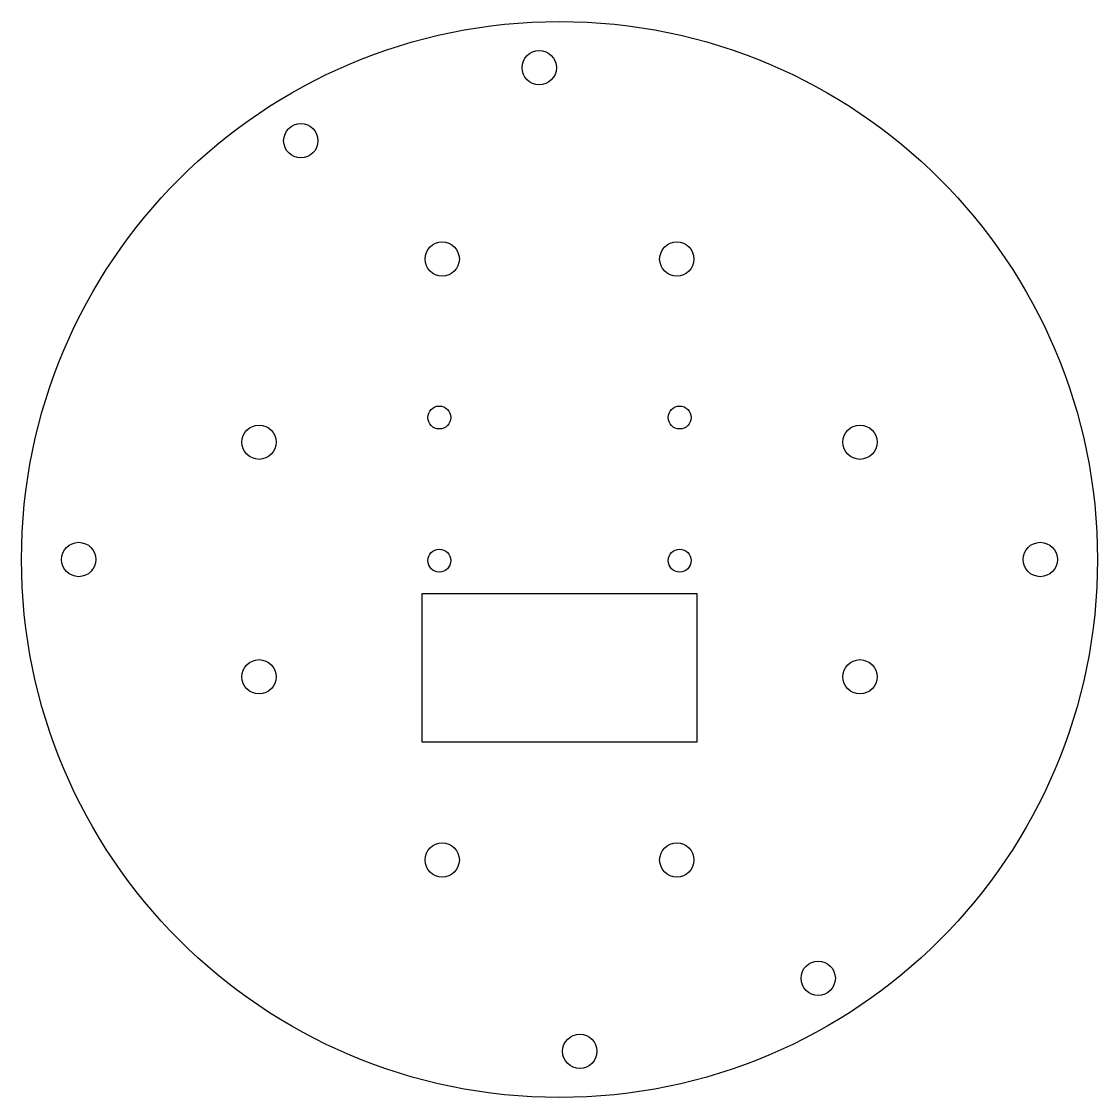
# Model space of a CAD drawing. Header units: millimetres. Extents: x -47 to 47, y -47 to 47.
import ezdxf

# ---------------------------------------------------------------- set-up
doc = ezdxf.new("R2010")
doc.units = ezdxf.units.MM

msp = doc.modelspace()

# ---------------------------------------------------------------- linework, layer by layer
msp.add_lwpolyline([(-12.002, -2.958), (11.998, -2.958), (11.998, -15.958), (-12.002, -15.958)], close=True)
for centre, radius in [((0, 0), 47), ((-1.775, 42.963), 1.5), ((-22.599, 36.583), 1.5), ((-10.25, 26.25), 1.5), ((10.25, 26.25), 1.5), ((-10.502, 12.404), 1), ((10.498, 12.404), 1), ((-26.25, 10.25), 1.5), ((26.25, 10.25), 1.5), ((-42, 0), 1.5), ((42, 0), 1.5), ((-10.502, -0.096), 1), ((10.498, -0.096), 1), ((-26.25, -10.25), 1.5), ((26.25, -10.25), 1.5), ((-10.25, -26.25), 1.5), ((10.25, -26.25), 1.5), ((22.599, -36.583), 1.5), ((1.775, -42.963), 1.5)]:
    msp.add_circle(centre, radius)

doc.saveas('drawing.dxf')
